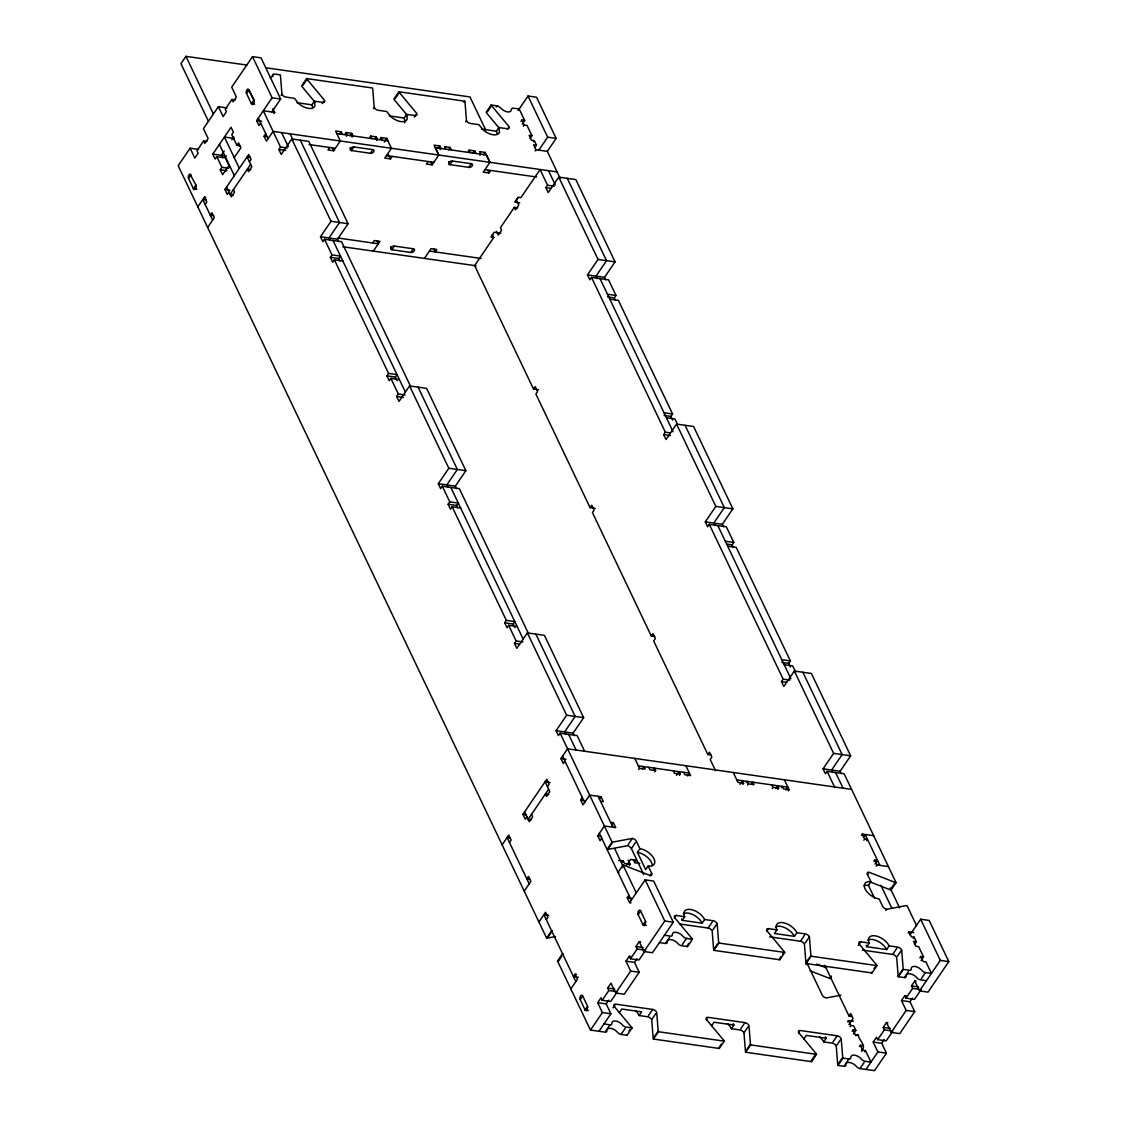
<?xml version="1.0" encoding="UTF-8"?>
<svg xmlns="http://www.w3.org/2000/svg" width="1127" height="1127" viewBox="0 0 1127 1127"><rect width="100%" height="100%" fill="white"/><g stroke="black" fill="none" stroke-linecap="round" stroke-linejoin="round"><path stroke-width="1.5" d="M246.926 65.07L185.941 56.35L180.94 63.675L208.439 121.293M198.62 149.412L190.111 148.186L178.179 165.683L546.609 938.101A3.494 1.874 34.3 0 0 547.37 938.115L555.512 936.579M226.907 107.91L218.384 106.685L203.409 128.661L208.129 138.536L204.804 143.425L203.621 140.945L196.971 150.708L198.141 153.187L194.816 158.062L190.111 148.186M271.917 111.841L280.651 99.021L261.027 57.857L252.504 56.646L231.697 87.159L236.416 97.035L233.092 101.923L231.908 99.444L225.259 109.206L226.428 111.686L223.104 116.56L218.384 106.685M188.533 178.489L191.026 174.826M246.531 93.372L249.039 89.723L253.941 100.007A2.62 1.493 -81.9 0 1 253.533 103.754A2.62 1.493 -81.9 0 1 251.391 103.74L246.221 92.808L246.447 90.54L247.94 88.92L253.899 100.078L251.448 103.67L254.688 104.135M229.683 167.007L225.315 157.822L216.793 156.611L215.13 159.048L212.778 154.117L231.077 127.266L233.43 132.197L231.768 134.634L236.867 145.341L240.276 145.834M195.929 185.11A2.62 1.493 -81.9 0 1 195.563 188.801A2.62 1.493 -81.9 0 1 193.435 188.772L188.265 177.855L188.491 175.573L189.97 173.952L195.929 185.11L193.435 188.772L196.845 189.266M272.593 76.397L273.424 75.185M224.188 151.088L221.286 155.329L222.47 157.794M231.894 139.79L233.81 136.959M229.246 164.922L222.582 174.699L220.23 169.754L221.892 167.317L216.793 156.611M236.867 145.341L238.53 142.904L240.896 147.834L234.233 157.611M197.817 206.847L204.466 197.084L205.889 197.281M260.619 123.082L258.956 125.52L256.604 120.589L272.128 97.795L252.504 56.646M205.156 204.466L206.819 202.015L204.466 197.084M281.116 95.457L281.947 94.231L280.468 75.509A3.522 1.888 34.3 0 0 280.243 74.819L273.467 73.945L272.368 75.227A7.001 3.747 34.3 0 1 270.156 77.777M273.833 113.602L274.664 112.376L272.903 108.671M228.922 191.984L227.26 194.422L224.907 189.477L248.757 154.498L251.11 159.428L249.447 161.865M557.161 171.924L273.072 131.408L266.423 141.171L264.07 136.226L265.733 133.789M373.375 108.643L374.206 107.417L372.727 88.695A3.522 1.888 34.3 0 0 372.516 88.005L306.614 78.58L301.627 85.906A3.508 1.874 34.3 0 0 302.078 86.638L315.18 102.402M302.909 85.413L307.065 79.313A3.508 1.874 34.3 0 1 306.614 78.58M207.636 227.429L214.285 217.666L211.932 212.721L210.27 215.158L213.679 215.651M250.617 164.359L230.091 194.464L233.402 194.943M338.72 241.657L337.536 239.178L348.074 223.724L308.812 141.396L291.766 138.959L281.229 154.427L278.876 149.482L280.538 147.045L263.309 110.756L274.664 112.376M312.658 107.431A12.242 6.551 34.3 0 0 311.869 104.839L314.363 101.176L322.885 102.388A3.494 1.874 34.3 0 0 324.548 100.331L307.065 79.313M322.054 103.614L322.885 102.388M322.885 102.768L323.717 101.543M329.619 147.524L327.957 149.961L333.648 150.779L340.34 140.931M339.65 134.31L341.312 131.873L335.635 131.056L340.298 141.002M345.214 133.775L346.045 132.549L351.723 133.366L352.906 135.832L352.075 137.043M346.398 136.24L347.229 135.015L346.045 132.549M350.06 135.804L351.723 133.366M353.948 146.904L351.455 150.567L370.389 153.272L372.882 149.609L353.892 146.975A2.62 1.634 -25.5 0 0 350.525 148.496A2.62 1.634 -25.5 0 0 351.399 150.638L350.103 147.736M465.634 121.829L466.465 120.603L464.986 101.881A3.522 1.888 34.3 0 0 464.775 101.191L398.873 91.766L393.887 99.091A3.508 1.874 34.3 0 0 394.337 99.824L407.453 115.574M395.168 98.598L399.338 92.499A3.508 1.874 34.3 0 1 398.873 91.766M369.839 137.283L370.67 136.071L376.348 136.874L377.517 139.354L376.686 140.565M374.685 139.325L376.348 136.874M380.25 138.776L381.081 137.55L386.758 138.367L391.421 148.313L384.772 158.076L390.449 158.893L392.111 156.456M384.265 142.03L386.758 138.367M410.862 386.97L341.551 241.685L324.52 239.248L322.843 241.685L320.491 236.74L331.028 221.286L291.766 138.959M404.663 122.829A12.242 6.551 34.3 0 0 404.128 118.025L406.622 114.362L415.145 115.574A3.494 1.874 34.3 0 0 416.807 113.517L399.338 92.499M414.313 117.166L415.976 114.729M342.876 260.999L334.353 259.788L332.69 262.225L330.338 257.294L331.972 254.885L324.52 239.248M340.03 260.971L338.861 258.506L340.495 256.097L331.972 254.885M463.944 102.402L464.775 101.191M372.628 242.967L374.291 240.53L379.968 241.333L373.319 251.11M428.091 161.598L426.429 164.035L432.106 164.852L438.812 155.005L434.092 145.129L439.784 145.946L440.953 148.412L440.122 149.637M438.121 148.384L439.784 145.946M448.532 149.877L450.194 147.426L444.517 146.623L445.686 149.088M394.408 246.08L391.9 249.743L410.848 252.448A2.62 1.634 -25.5 0 0 414.215 250.927A2.62 1.634 -25.5 0 0 413.341 248.785L394.408 246.08A2.62 1.634 -25.5 0 0 391.027 247.602A2.62 1.634 -25.5 0 0 391.9 249.743L390.576 246.968M452.406 160.978L449.912 164.641L468.846 167.345L471.34 163.683L452.364 161.048A2.62 1.634 -25.5 0 0 448.983 162.57A2.62 1.634 -25.5 0 0 449.87 164.711L448.574 161.809M522.195 124.153L524.689 120.49L519.181 108.967L512.405 108.093L511.306 109.375A7.001 3.747 34.3 0 1 507.516 111.897A7.001 3.747 34.3 0 1 500.585 107.84L498.021 106.037L491.133 104.952L486.146 112.277A3.508 1.874 34.3 0 0 486.61 113.01L498.627 127.45M487.442 111.784L491.597 105.684A3.508 1.874 34.3 0 1 491.133 104.952M496.303 107.037L497.134 105.811M468.297 151.356L469.128 150.13L474.805 150.948L475.988 153.413M473.143 153.385L474.805 150.948M410.848 252.448L413.341 248.785M479.891 155.315L480.722 154.089L479.538 151.624L485.23 152.441L489.935 162.316L483.229 172.149L488.907 172.966L490.583 170.529M497.19 133.803A12.242 6.551 34.3 0 0 496.401 131.211L498.895 127.548L507.418 128.76A3.494 1.874 34.3 0 0 509.08 126.703L491.597 105.684M483.568 154.878L485.23 152.441M518.11 110.545L528.014 96.02L536.537 97.232L556.16 138.396L547.426 151.215M507.404 129.14L508.249 127.914M424.442 258.407L431.092 248.644L436.783 249.461L435.107 251.899L433.698 248.94M521.012 121.307L521.843 120.082L524.689 120.49M523.365 126.238L524.196 125.027L521.843 120.082M530.07 138.466L531.944 135.719L527.042 125.435L524.196 125.027M533.48 141.875L534.311 140.664L531.465 140.255L529.112 135.31L531.944 135.719M534.804 147.623L536.466 145.186L534.311 140.664M535.142 150.933L535.973 149.722L533.62 144.777L536.466 145.186M538.917 149.99L547.652 137.17L528.014 96.02M399.395 379.588L390.872 378.362L389.238 380.771L386.871 375.826L388.547 373.389L334.353 259.788M397.169 380.757L395.394 377.052L397.056 374.615L388.547 373.389M518.096 197.591L516.434 200.028L518.8 204.973L515.462 209.847L514.292 207.382L500.416 227.724L501.6 230.19L498.275 235.078L496.5 231.373M492.344 234.543L493.753 237.501L474.622 265.578L533.522 389.069L538.636 389.801M456.505 488.611L455.336 486.146L465.874 470.677L426.612 388.364L409.566 385.927L399.028 401.381L396.662 396.45L398.338 394.013L390.872 378.362M605.706 279.806L604.523 277.341L615.06 261.873L575.798 179.559L558.753 177.122L548.215 192.576L545.862 187.645L547.525 185.194L540.072 169.557L520.928 197.634L518.096 197.225L514.757 202.113L519.73 202.818M528.69 634.022L459.351 488.639L442.305 486.202L440.643 488.653L438.29 483.708L448.828 468.254L409.566 385.927M615.539 300.345L614.37 297.88L616.004 295.471L608.552 279.834L591.506 277.397L589.844 279.834L587.491 274.903L598.028 259.435L558.753 177.122M460.675 507.967L452.152 506.756L450.49 509.193L448.137 504.248L449.772 501.853L442.305 486.202M533.522 389.069L535.184 386.617L537.537 391.562L535.874 393.999L590.055 507.601L595.169 508.333M457.83 507.939L456.646 505.474L458.295 503.065L449.772 501.853M517.194 626.542L508.671 625.33L507.023 627.739L504.671 622.794L506.333 620.357L452.152 506.756M590.055 507.601L591.717 505.164L594.084 510.108L592.422 512.546L651.307 636.022L654.717 636.516M514.954 627.725L513.194 624.02L514.856 621.569L506.333 620.357M574.305 735.579L573.122 733.113L583.659 717.645L544.397 635.332L527.366 632.895L516.814 648.349L514.461 643.418L516.124 640.967L508.671 625.33M672.678 420.132L670.903 416.427L672.58 413.989L618.385 300.374L609.862 299.162M723.506 526.774L722.322 524.294L732.86 508.84L693.598 426.513L676.552 424.076L666.015 439.544L663.662 434.599L665.324 432.162L591.506 277.397M584.603 751.244L577.151 735.607L560.105 733.17L558.443 735.607L556.09 730.676L566.627 715.208L527.366 632.895M733.339 547.313L732.17 544.848L733.804 542.439L726.337 526.802L709.306 524.365L707.643 526.802L705.277 521.871L715.814 506.403L676.552 424.076M502.121 844.841L508.77 835.065L511.137 840.009L509.46 842.447M526.943 816.793L525.281 819.244L522.928 814.3L546.778 779.306L549.131 784.251L547.468 786.688M564.937 761.077L563.261 763.514L560.908 758.584L567.571 748.807L851.603 789.407M651.307 636.022L652.984 633.585L655.336 638.53L653.674 640.967L707.855 754.569L711.264 755.062M548.638 789.182L528.112 819.287L531.423 819.766M600.536 801.269L603.368 801.677L601.015 796.747L589.646 795.113L582.997 804.889L580.644 799.945L582.307 797.507M524.21 891.147L530.859 881.37L528.507 876.44L526.844 878.877L530.253 879.37M599.353 799.184L601.015 796.747M638.671 769.516L639.502 768.304L634.783 758.415M642.334 769.079L643.996 766.642L645.179 769.107L639.502 768.304M538.931 922.013L545.581 912.25L547.947 917.181L546.271 919.632M601.748 838.249L600.071 840.686L597.719 835.755L604.382 825.992L615.736 827.612L613.384 822.668L610.538 822.273M611.722 825.119L613.384 822.668M653.59 769.347L654.421 768.121L655.59 770.6L654.759 771.812M546.609 938.101L551.596 930.789A3.494 1.874 34.3 0 0 552.357 930.789L548.201 936.903M639.911 848.687L637.417 852.35L645.658 869.635L648.152 865.973A12.242 6.537 34.3 0 0 653.97 858.76A12.242 6.537 34.3 0 0 639.911 848.687L636.375 841.277A3.494 1.874 34.3 0 0 632.36 838.403L612.82 842.094A3.494 1.874 34.3 0 1 612.06 842.08L607.059 849.406A3.494 1.874 34.3 0 0 607.819 849.42L627.359 845.729A3.494 1.874 34.3 0 1 631.388 848.603L643.785 874.594M607.819 849.42L611.989 843.32M628.19 844.503L632.36 838.403M676.538 775.306L679.032 771.643L680.215 774.122L679.384 775.334M631.388 848.603L635.543 842.503M622.484 862.24L623.316 861.028L618.582 860.352M607.044 1029.684A6.987 3.733 34.3 0 0 606.875 1030.867A3.494 1.874 34.3 0 1 604.974 1032.135L590.463 1030.064L557.541 961.035L562.528 953.71A3.494 1.874 34.3 0 1 562.951 953.794M648.152 865.973L651.688 873.383A3.494 1.874 34.3 0 1 650.025 875.454L623.851 865.226A3.494 1.874 34.3 0 0 622.992 865.015L618.005 872.34A3.494 1.874 34.3 0 1 618.864 872.552M561.725 956.372L558.4 961.246A3.494 1.874 34.3 0 0 557.541 961.035M622.189 867.677L623.851 865.226M626.851 864.972L630.655 859.394L636.332 860.211L634.67 862.648L639.812 863.381M687.54 775.925L689.442 773.136L638.319 765.825M629.331 865.522L630.176 864.296L628.148 860.07M707.855 754.569L709.517 752.132L711.87 757.062L710.207 759.513L715.504 770.586M576.559 974.39L575.136 974.193L573.474 976.63L578.264 977.32M631.05 902.84L629.627 902.642L627.274 897.698L628.936 895.261M790.478 667.085L788.703 663.394L790.365 660.943L736.185 547.342L727.662 546.13M570.84 988.9L577.489 979.138L575.136 974.193M629.627 902.642L645.151 879.849L653.674 881.075L673.312 922.238L652.505 952.752L643.982 951.526L639.277 941.651L635.952 946.539L637.121 949.004L643.94 949.976M841.291 773.728L840.122 771.262L850.66 755.808L811.398 673.481L794.352 671.044L783.814 686.512L781.462 681.567L783.124 679.13L709.306 524.365M650.025 875.834L651.688 873.383M580.194 999.635L582.701 995.986L587.871 1006.904L586.449 1010.708L585.251 1010.243L580.194 999.635A2.62 1.493 -81.9 0 1 580.56 995.958A2.62 1.493 -81.9 0 1 582.701 995.986M638.164 914.603L640.657 910.94L645.827 921.872L644.405 925.676L643.207 925.197L638.164 914.603A2.62 1.493 -81.9 0 1 638.53 910.926A2.62 1.493 -81.9 0 1 640.657 910.94M587.604 1006.27L585.11 1009.933L588.519 1010.426M645.56 921.238L643.066 924.901L646.32 925.352M739.974 784.378L742.468 780.715L743.651 783.18L742.806 784.406M746.37 782.603L747.201 781.391L748.384 783.857L754.062 784.674L752.878 782.194L752.047 783.42M598.986 1031.275L610.904 1013.779L602.396 1012.567L597.676 1002.678L601.001 997.804L602.184 1000.269L610.707 1001.494L617.357 991.718M615.652 991.478L608.834 990.506L607.664 988.041L610.989 983.153L615.708 993.028L624.217 994.253L639.192 972.277L634.487 962.402L625.964 961.176L629.289 956.302L630.711 956.499M747.553 785.082L748.384 783.857M602.184 1000.269L608.834 990.506M645.644 950.216L638.995 959.993L630.472 958.767L637.121 949.004M610.904 1013.779L606.199 1003.903L608.693 1000.241M634.487 962.402L636.98 958.739M590.463 1030.064L602.396 1012.567M615.708 993.028L630.683 971.065L625.964 961.176M643.982 951.526L664.789 921.013L645.151 879.849M613.257 1007.439L614.088 1006.214A3.494 1.874 34.3 0 1 615.751 1004.157L652.674 1009.44A3.494 1.874 34.3 0 1 656.703 1012.314L658.182 1031.036A3.494 1.874 34.3 0 0 658.393 1031.726L653.406 1039.052L719.294 1048.476L724.295 1041.151A3.494 1.874 34.3 0 0 723.83 1040.418L706.361 1019.4A3.494 1.874 34.3 0 1 708.024 1017.343L744.947 1022.626A3.494 1.874 34.3 0 1 748.962 1025.5L750.441 1044.222A3.494 1.874 34.3 0 0 750.652 1044.912L745.665 1052.238L811.567 1061.662L816.554 1054.337A3.494 1.874 34.3 0 0 816.103 1053.604L798.62 1032.586A3.494 1.874 34.3 0 1 800.283 1030.529L837.206 1035.798A3.494 1.874 34.3 0 1 841.221 1038.685L842.7 1057.408A3.494 1.874 34.3 0 0 842.926 1058.098L837.924 1065.424L843.926 1066.283A3.494 1.874 34.3 0 0 845.813 1065.015A6.987 3.733 34.3 0 1 849.603 1062.493A6.987 3.733 34.3 0 1 856.52 1066.551A3.494 1.874 34.3 0 0 859.986 1068.579L874.496 1070.65L886.428 1053.153L881.708 1043.278L873.186 1042.052L876.524 1037.178L877.694 1039.643L886.216 1040.869L892.866 1031.092M613.257 1007.82L614.919 1005.383M674.552 917.899L676.214 915.462L684.737 916.674A12.242 6.537 34.3 0 1 690.555 909.447A12.242 6.537 34.3 0 1 704.614 919.519L713.137 920.731A3.494 1.874 34.3 0 1 717.152 923.605L718.632 942.341A3.494 1.874 34.3 0 0 718.843 943.031L713.856 950.357L779.757 959.767L784.744 952.442A3.494 1.874 34.3 0 0 784.293 951.723L766.811 930.705A3.494 1.874 34.3 0 1 768.473 928.648L776.996 929.86A12.242 6.537 34.3 0 1 782.814 922.633A12.242 6.537 34.3 0 1 796.874 932.705L805.396 933.917A3.494 1.874 34.3 0 1 809.411 936.791L810.891 955.527A3.494 1.874 34.3 0 0 811.116 956.217L806.115 963.543L872.016 972.953L877.003 965.628A3.494 1.874 34.3 0 0 876.552 964.909L859.07 943.891A3.494 1.874 34.3 0 1 860.732 941.834L869.255 943.045A12.242 6.537 34.3 0 1 875.073 935.819A12.242 6.537 34.3 0 1 889.133 945.891L897.656 947.103A3.494 1.874 34.3 0 1 901.685 949.976L903.164 968.713A3.494 1.874 34.3 0 0 903.375 969.403L898.388 976.729L904.375 977.574A3.494 1.874 34.3 0 0 906.263 976.32A6.987 3.733 34.3 0 1 910.053 973.784A6.987 3.733 34.3 0 1 916.984 977.842A3.494 1.874 34.3 0 0 920.449 979.87L926.436 980.729M605.805 1030.909L609.975 1024.809A3.494 1.874 34.3 0 0 611.862 1023.541A6.987 3.733 34.3 0 1 615.652 1021.02A6.987 3.733 34.3 0 1 622.569 1025.077A3.494 1.874 34.3 0 0 626.034 1027.106L632.022 1027.965L627.035 1035.29L621.047 1034.431A3.494 1.874 34.3 0 1 617.582 1032.402A6.987 3.733 34.3 0 0 607.805 1028.782M659.436 942.581L665.437 943.426L669.593 937.326M619.287 1012.694L621.78 1009.031L641.657 1011.877L639.164 1015.54A12.242 6.537 34.3 0 0 635.205 1010.496M704.614 919.519L702.121 923.182L682.229 920.336L684.737 916.674M772.164 788.59L772.995 787.379L771.812 784.899M775.827 788.153L777.503 785.716L778.672 788.182L777.841 789.407M781.405 787.618L782.237 786.392L783.406 788.858L789.083 789.675L788.252 790.9M786.012 789.999L787.914 787.209L736.79 779.898M621.047 1034.431L625.203 1028.331M682.328 944.511L686.498 938.411L692.485 939.256L687.484 946.581L681.497 945.722A3.494 1.874 34.3 0 1 678.031 943.693A6.987 3.733 34.3 0 0 671.988 939.819A6.987 3.733 34.3 0 0 667.508 940.975M629.077 1030.895L629.908 1029.684M687.864 944.637L688.696 943.426M691.189 939.763L692.02 938.537L674.552 917.519A3.494 1.874 34.3 0 1 676.214 915.462M648.518 1015.54L652.674 1009.44M679.609 923.985L708.136 928.056L712.306 921.956M653.406 1039.052A3.494 1.874 34.3 0 1 653.181 1038.361L651.702 1019.639L655.858 1013.525M712.997 929.719L717.152 923.605M870.607 882.117L890.231 889.781A3.494 1.874 34.3 0 0 891.091 889.992L896.092 882.68L844.137 773.756L827.091 771.333L825.429 773.77L823.076 768.825L833.614 753.371L794.352 671.044M654.012 1037.136L658.182 1031.036M713.856 950.357A3.494 1.874 34.3 0 1 713.645 949.667L717.8 943.567M706.347 1019.78L707.178 1018.569M766.811 931.085L768.473 928.648M711.546 1025.88L714.039 1022.217L733.931 1025.063L731.423 1028.726A12.242 6.537 34.3 0 0 727.464 1023.682M776.996 929.86L774.503 933.522L794.38 936.368L796.874 932.705M861.493 835.304L862.324 834.093L873.679 835.713M719.674 1046.532L721.336 1044.081M780.123 957.823L780.969 956.612M782.631 954.16L784.293 951.723M863.268 837.276L865.17 834.487L879.891 865.367M863.846 840.249L864.677 839.023L862.324 834.093M866.691 840.657L867.522 839.432L864.677 839.023M740.777 1028.726L744.947 1022.626M769.628 936.847L800.409 941.242L804.565 935.142M745.665 1052.238A3.494 1.874 34.3 0 1 745.454 1051.547L743.975 1032.825L748.131 1026.711M805.256 942.905L809.411 936.791M873.862 861.239L874.693 860.014L877.539 860.422L875.031 864.085M746.285 1050.322L750.441 1044.222M806.115 963.543A3.494 1.874 34.3 0 1 805.904 962.852L810.059 956.753M806.101 964.599L806.932 963.374M867.381 874.679L868.213 873.453M876.214 866.17L877.045 864.958L874.693 860.014M864.198 885.737A12.242 6.537 34.3 0 1 868.424 885.371L870.917 881.708L867.381 874.298A3.494 1.874 34.3 0 1 869.044 872.228L895.218 882.455A3.494 1.874 34.3 0 0 896.092 882.68M810.144 970.812L829.782 978.475L831.444 976.038M891.063 888.555L895.218 882.455M831.472 977.475L830.641 978.701A3.494 1.874 34.3 0 1 829.782 978.475M798.62 1032.966L799.452 1031.754M858.239 945.497L860.732 941.834M885.892 910.503L886.724 909.278L906.263 905.587A3.494 1.874 34.3 0 1 907.024 905.601L916.617 925.732M803.805 1039.066L806.312 1035.403L826.19 1038.249L823.696 1041.911A12.242 6.537 34.3 0 0 819.723 1036.868M889.133 945.891L886.639 949.554L866.762 946.708L869.255 943.045M815.272 1054.83L811.102 1060.93A3.494 1.874 34.3 0 1 811.567 1061.662M874.059 968.572L875.721 966.135M852.392 1016.498L848.983 1016.005L850.646 1013.567L852.998 1018.512L848.842 1024.612M833.05 1041.911L837.206 1035.798M862.465 950.117L892.669 954.428L896.824 948.328M847.659 1021.766L848.49 1020.541L853.364 1021.231M908.123 933.057L908.954 931.846L913.828 932.536M909.996 934.889L920.66 919.223L929.183 920.449L948.821 961.613L928.014 992.126L919.505 990.901L914.786 981.025L911.461 985.914L912.645 988.379L919.562 989.365M837.924 1065.424A3.494 1.874 34.3 0 1 837.713 1064.733L836.234 1045.997L840.39 1039.897M897.515 956.09L901.685 949.976M850.026 1026.697L850.857 1025.485L848.49 1020.541M913.321 938.411L914.152 937.185L911.306 936.776L908.954 931.846M852.181 1031.233L853.012 1030.008L855.858 1030.416L853.35 1034.079M914.645 944.158L916.307 941.721L914.152 937.185M838.544 1063.508L842.7 1057.408M898.388 976.729A3.494 1.874 34.3 0 1 898.163 976.038L902.333 969.938M844.757 1065.057L848.913 1058.957A3.494 1.874 34.3 0 0 850.8 1057.689A6.987 3.733 34.3 0 1 854.59 1055.168A6.987 3.733 34.3 0 1 861.521 1059.225A3.494 1.874 34.3 0 0 864.972 1061.254L870.974 1062.113L865.466 1050.589L862.634 1050.181L860.281 1045.236L859.45 1046.462M904.375 977.574L908.531 971.474M919.9 957.753L920.731 956.541L923.577 956.95L921.069 960.613M861.803 1051.392L862.634 1050.181M864.634 1051.801L865.466 1050.589M891.274 1030.867L884.357 1029.881L883.174 1027.415L886.498 1022.527L887.921 1022.724M886.498 1022.527L891.218 1032.402L899.74 1033.628L914.715 1011.652L906.193 1010.44L901.473 1000.551L904.798 995.676L906.221 995.874M877.694 1039.643L884.357 1029.881M921.153 989.591L914.504 999.367L905.981 998.142L912.645 988.379M859.986 1068.579L864.141 1062.479M921.28 978.659L925.436 972.559L931.423 973.404L925.929 961.88L923.083 961.472L920.731 956.541M881.708 1043.278L884.202 1039.615M914.715 1011.652L909.996 1001.776L912.49 998.113M865.973 1069.438L877.905 1051.942L873.186 1042.052M891.218 1032.402L906.193 1010.44M919.505 990.901L940.298 960.387L920.66 919.223M861.676 1050.181C866.973 1046.265 858.718 1039.517 858.211 1035.361A2.62 1.493 -81.9 0 0 855.858 1035.699M840.925 995.211L826.26 997.973A3.494 1.874 34.3 0 1 822.245 995.099L806.932 962.993M266.099 67.803L469.973 96.936L485.568 129.647M272.128 97.795L280.651 99.021M547.652 137.17L556.16 138.396M296.95 102.698L311.869 104.839M389.224 115.884L404.128 118.025M481.483 129.07L496.401 131.211M231.908 99.444L235.318 99.937M535.973 149.722L547.342 151.342L560.091 178.249M256.604 120.589L261.718 121.322M336.762 133.606L387.885 140.903M264.07 136.226L267.479 136.719M309.094 144.58L335.353 148.257M386.476 155.568L433.825 162.33M484.948 169.642L536.649 177.024M234.36 138.452L224.414 137.029L239.333 168.303M280.538 147.045L287.357 148.017M547.525 185.194L554.343 186.18M278.876 149.482L285.695 150.454M545.862 187.645L550.976 188.378M203.621 140.945L207.03 141.439M250.391 157.428L247.081 156.949L251.8 166.81L248.475 171.698L247.292 169.219L250.701 169.712M212.778 154.117L226.4 156.061M514.292 207.382L517.702 207.861M221.892 167.317L228.711 168.289M220.23 169.754L227.048 170.726M224.907 189.477L230.021 190.209M500.867 233.162L494.246 232.218L490.921 237.107L493.753 237.501M206.058 199.986L202.804 199.521L212.623 220.103M331.028 221.286L348.074 223.724M598.028 259.435L615.06 261.873M337.734 237.98L378.306 243.784L376.967 240.953M429.429 251.082L481.144 258.477M320.491 236.74L337.536 239.178M587.491 274.903L604.523 277.341M342.89 246.757L476.143 265.803M607.481 294.26L616.004 295.471M330.338 257.294L338.861 258.506M607.552 296.908L614.37 297.88M664.057 412.764L672.58 413.989M386.871 375.826L395.394 377.052M664.099 415.454L670.903 416.427M666.381 417.737L674.904 418.962L677.144 423.653M398.338 394.013L405.142 394.985M665.324 432.162L670.438 432.895M396.662 396.45L403.48 397.422M663.662 434.599L670.48 435.585M448.828 468.254L465.874 470.677M715.814 506.403L732.86 508.84M438.29 483.708L455.336 486.146M705.277 521.871L722.322 524.294M725.281 541.228L733.804 542.439M448.137 504.248L456.646 505.474M727.056 544.116L732.17 544.848M781.842 659.732L790.365 660.943M504.671 622.794L513.194 624.02M781.884 662.408L788.703 663.394M784.181 664.705L792.704 665.916L795.69 672.185M516.124 640.967L522.942 641.939M783.124 679.13L789.942 680.102M514.461 643.418L519.575 644.137M781.462 681.567L786.561 682.3M566.627 715.208L583.659 717.645M833.614 753.371L850.66 755.808M556.09 730.676L573.122 733.113M823.076 768.825L840.122 771.262M655.59 770.6L649.913 769.783L648.729 767.318M680.215 774.122L674.524 773.305L673.354 770.84M743.651 783.18L737.96 782.363L733.254 772.488M772.995 787.379L778.672 788.182M560.908 758.584L566.022 759.302M550.075 782.476L545.102 781.772L549.821 791.633L546.496 796.507L545.327 794.042L548.736 794.535M580.644 799.945L584.054 800.438M522.928 814.3L526.337 814.793M877.045 864.958L888.414 866.578M597.719 835.755L601.128 836.234M510.475 837.995L507.108 837.516L529.197 883.822M630.176 864.296L624.485 863.493L623.316 861.028M627.274 897.698L631.529 898.304M916.307 941.721L913.462 941.313L915.828 946.243L918.66 946.652L923.577 956.95M664.789 921.013L673.312 922.238M940.298 960.387L948.821 961.613M548.793 915.378L543.918 914.687L575.827 981.575M664.437 935.255L670.424 936.114A3.494 1.874 34.3 0 0 672.312 934.846A6.987 3.733 34.3 0 1 676.101 932.311A6.987 3.733 34.3 0 1 683.032 936.382A3.494 1.874 34.3 0 0 686.498 938.411M718.843 943.031L784.744 952.442M811.116 956.217L877.003 965.628M903.375 969.403L909.362 970.262A3.494 1.874 34.3 0 0 911.264 968.995A6.987 3.733 34.3 0 1 915.039 966.459A6.987 3.733 34.3 0 1 921.971 970.53A3.494 1.874 34.3 0 0 925.436 972.559M639.277 941.651L640.699 941.862M914.786 981.025L916.209 981.223M635.952 946.539L643.052 947.553M911.461 985.914L918.561 986.928M901.473 1000.551L909.996 1001.776M630.683 971.065L639.192 972.277M607.664 988.041L614.764 989.055M883.174 1027.415L890.274 1028.43M850.857 1025.485L853.688 1025.894L855.858 1030.416M858.619 1035.417L855.365 1034.952L853.012 1030.008M597.676 1002.678L606.199 1003.903M860.281 1045.236L863.521 1045.701M639.164 1015.54L647.687 1016.751A3.494 1.874 34.3 0 1 651.702 1019.639M731.423 1028.726L739.946 1029.937A3.494 1.874 34.3 0 1 743.975 1032.825M823.696 1041.911L832.219 1043.123A3.494 1.874 34.3 0 1 836.234 1045.997M877.905 1051.942L886.428 1053.153M585.251 1010.243L587.378 1010.539M603.973 1023.95L609.975 1024.809M658.393 1031.726L724.295 1041.151M750.652 1044.912L816.554 1054.337M842.926 1058.098L848.913 1058.957M816.779 964.12L826.584 967.966M614.088 1006.214L631.571 1027.232A3.494 1.874 34.3 0 1 632.022 1027.965M567.275 178.334L606.537 260.661L596 276.115L597.183 278.594M685.075 425.302L724.337 507.615L713.8 523.083L714.983 525.548M802.875 672.27L842.137 754.583L831.599 770.051L832.783 772.516M548.595 170.783L555.301 184.856M600.029 278.623L673.101 431.81M717.829 525.576L790.9 678.778M835.614 772.544L843.081 788.182M890.161 888.034L899.656 907.953M827.091 771.333L834.558 786.97M880.905 885.287L891.866 908.263M868.424 885.371L874.51 898.106M904.798 995.676L905.981 998.142M489.893 162.387L486.357 154.977L435.233 147.665L438.769 155.075M784.378 779.799L789.083 789.675M487.498 169.994L488.907 172.966M469.128 150.13L470.311 152.61M450.194 147.426L451.378 149.905M824.809 965.332L848.983 1016.005M430.697 161.879L432.106 164.852M685.906 765.726L690.626 775.601L684.948 774.798L683.765 772.319M381.081 137.55L382.25 140.03M388.322 154.441L390.449 158.893M370.67 136.071L371.84 138.536M341.312 131.873L342.495 134.338M332.226 147.806L333.648 150.779M300.289 140.185L339.551 222.498L329.014 237.966L330.197 240.431M418.089 387.139L457.351 469.466L446.813 484.92L447.982 487.399M535.874 634.107L575.15 716.434L564.613 731.888L565.782 734.367M290.118 133.831L293.105 140.1M633.261 859.676L634.67 862.648M281.595 132.62L288.315 146.693M333.029 240.46L405.368 392.097M450.828 487.428L523.153 639.065M568.628 734.395L576.08 750.033M598.169 796.338L612.905 827.204M560.105 733.17L612.06 842.08M622.992 865.015L636.276 892.88M614.652 848.659L622.682 865.508M258.322 118.081L268.127 138.649M562.57 756.132L584.659 802.438M599.381 833.318L631.289 900.191M629.289 956.302L630.472 958.767M185.941 56.35L213.426 113.982M219.427 144.355L234.346 175.629M233.43 189.561L234.613 192.041L231.289 196.915L226.555 187.054M531.451 814.384L532.634 816.85L529.31 821.738L524.576 811.877M498.895 127.548L499.5 132.098A12.228 6.537 34.3 0 1 482.99 129.746L479.003 124.703L470.494 123.477A3.494 1.874 34.3 0 1 466.465 120.603M406.622 114.362L407.241 118.913A12.228 6.537 34.3 0 1 390.731 116.56L386.744 111.517L378.221 110.291A3.494 1.874 34.3 0 1 374.206 107.417M314.363 101.176L314.982 105.727A12.228 6.537 34.3 0 1 298.458 103.374L294.485 98.331L285.962 97.105A3.494 1.874 34.3 0 1 281.947 94.231M898.163 976.038L896.683 957.302A3.494 1.874 34.3 0 0 892.669 954.428M805.904 962.852L804.424 944.116A3.494 1.874 34.3 0 0 800.409 941.242M713.645 949.667L712.165 930.93A3.494 1.874 34.3 0 0 708.136 928.056M886.724 909.278A3.494 1.874 34.3 0 1 882.709 906.404L879.173 898.994A12.242 6.537 34.3 0 1 865.099 888.935A12.242 6.537 34.3 0 1 870.917 881.708M637.417 852.35A12.242 6.537 34.3 0 1 652.294 865.775M779.292 959.049A3.494 1.874 34.3 0 1 779.757 959.767M687.033 945.863A3.494 1.874 34.3 0 1 687.484 946.581M692.02 938.537A3.494 1.874 34.3 0 1 692.485 939.256M667.325 942.172A3.494 1.874 34.3 0 1 665.437 943.426M871.565 972.235A3.494 1.874 34.3 0 1 872.016 972.953M682.229 920.336A12.242 6.537 34.3 0 1 681.694 918.928M683.286 913.743A12.242 6.537 34.3 0 1 693.288 914.828A12.242 6.537 34.3 0 1 702.121 923.182M775.545 926.929A12.242 6.537 34.3 0 1 785.547 928.014A12.242 6.537 34.3 0 1 794.38 936.368M866.762 946.708A12.242 6.537 34.3 0 1 866.212 945.299M867.818 940.115A12.242 6.537 34.3 0 1 877.806 941.2A12.242 6.537 34.3 0 1 886.639 949.554M718.843 1047.744A3.494 1.874 34.3 0 1 719.294 1048.476M626.584 1034.558A3.494 1.874 34.3 0 1 627.035 1035.29M733.113 1023.626A12.242 6.537 34.3 0 1 733.931 1025.063M825.373 1036.812A12.242 6.537 34.3 0 1 826.19 1038.249M372.826 149.68A2.62 1.634 -25.5 0 1 373.713 151.807A2.62 1.634 -25.5 0 1 370.332 153.342M471.297 163.753A2.62 1.634 -25.5 0 1 472.185 165.88A2.62 1.634 -25.5 0 1 468.804 167.416"/></g></svg>
